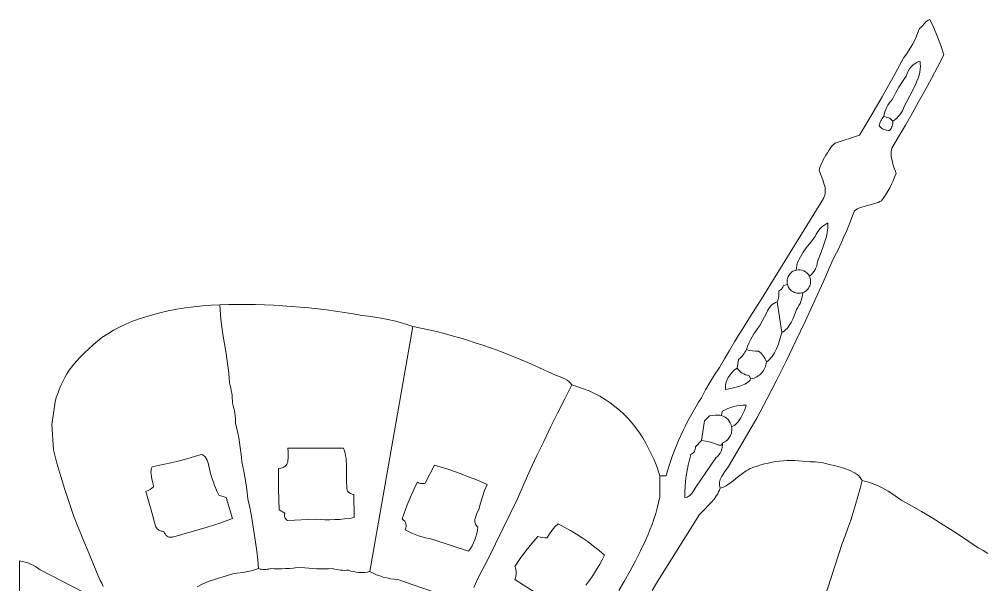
# Model space of a CAD drawing. Header units: inches. Extents: x 37.2 to 70.6, y 17.4 to 61.6.
# Drawn here: x 37.4 to 57.75, y 49.75 to 61.65 of the extents above; entities that cross this region are included whole.
import ezdxf

# ---------------------------------------------------------------- set-up
doc = ezdxf.new("R2010")
doc.units = ezdxf.units.IN
doc.header["$MEASUREMENT"] = 0
doc.layers.add('10_CLOSED_AREAS', color=7, linetype='CONTINUOUS', lineweight=18)
doc.layers.add('20_EXACT_CIRCLES', color=7, linetype='CONTINUOUS', lineweight=18)

msp = doc.modelspace()

# ---------------------------------------------------------------- linework, layer by layer
at = {"layer": '10_CLOSED_AREAS'}
for points in [[(50.71, 49.625), (50.819, 49.818), (51.703, 51.224), (51.826, 51.347), (51.891, 51.412), (51.954, 51.48), (52.013, 51.551), (52.04, 51.587), (52.065, 51.623), (52.088, 51.661), (52.108, 51.699), (52.125, 51.737), (52.139, 51.776), (52.131, 51.809), (52.127, 51.842), (52.126, 51.873), (52.129, 51.904), (52.135, 51.934), (52.143, 51.963), (52.155, 51.991), (52.168, 52.019), (52.2, 52.074), (52.237, 52.127), (52.318, 52.234), (52.91, 53.252), (53.122, 53.655), (53.33, 54.06), (53.533, 54.467), (53.732, 54.877), (53.927, 55.288), (54.118, 55.702), (54.304, 56.117), (54.486, 56.535), (54.554, 56.666), (54.619, 56.798), (54.683, 56.932), (54.744, 57.067), (54.802, 57.202), (54.858, 57.339), (54.912, 57.477), (54.964, 57.615), (54.994, 57.637), (55.027, 57.656), (55.06, 57.672), (55.095, 57.687), (55.166, 57.71), (55.24, 57.73), (55.315, 57.749), (55.39, 57.769), (55.463, 57.794), (55.498, 57.809), (55.532, 57.826), (55.58, 57.893), (55.624, 57.961), (55.667, 58.031), (55.706, 58.103), (55.743, 58.175), (55.778, 58.25), (55.81, 58.325), (55.839, 58.401), (55.818, 58.468), (55.796, 58.534), (55.774, 58.6), (55.755, 58.666), (55.741, 58.732), (55.736, 58.765), (55.734, 58.799), (55.734, 58.832), (55.737, 58.865), (55.742, 58.899), (55.751, 58.933), (55.895, 59.175), (56.037, 59.418), (56.176, 59.663), (56.314, 59.909), (56.45, 60.155), (56.585, 60.403), (56.717, 60.652), (56.847, 60.902), (56.783, 61.092), (56.713, 61.28), (56.636, 61.464), (56.551, 61.646), (56.516, 61.629), (56.485, 61.608), (56.459, 61.584), (56.435, 61.559), (56.387, 61.504), (56.36, 61.477), (56.33, 61.451), (56.301, 61.369), (56.268, 61.289), (56.232, 61.21), (56.193, 61.133), (56.15, 61.057), (56.105, 60.983), (56.057, 60.911), (56.005, 60.841), (55.779, 60.428), (55.548, 60.017), (55.311, 59.61), (55.069, 59.205), (54.558, 59.041), (54.519, 59.008), (54.484, 58.97), (54.454, 58.929), (54.429, 58.884), (54.396, 58.837), (54.365, 58.788), (54.336, 58.738), (54.309, 58.687), (54.284, 58.635), (54.26, 58.582), (54.239, 58.529), (54.22, 58.474), (54.249, 58.398), (54.279, 58.322), (54.307, 58.247), (54.33, 58.172), (54.339, 58.134), (54.346, 58.097), (54.349, 58.059), (54.35, 58.022), (54.346, 57.985), (54.339, 57.947), (54.327, 57.91), (54.311, 57.872), (53.006, 55.748), (52.89, 55.573), (52.775, 55.396), (52.663, 55.219), (52.552, 55.041), (52.442, 54.861), (52.335, 54.68), (52.229, 54.499), (52.125, 54.316), (52.022, 54.163), (51.924, 54.006), (51.832, 53.846), (51.745, 53.683), (51.685, 53.587), (51.626, 53.49), (51.569, 53.392), (51.513, 53.293), (51.46, 53.193), (51.409, 53.092), (51.359, 52.99), (51.312, 52.887), (51.266, 52.784), (51.222, 52.679), (51.181, 52.574), (51.141, 52.468), (51.103, 52.361), (51.068, 52.253), (51.034, 52.145), (51.003, 52.036), (50.873, 52.036), (50.871, 51.596), (50.846, 51.477), (50.816, 51.359), (50.784, 51.243), (50.748, 51.127), (50.708, 51.013), (50.664, 50.9), (50.617, 50.788), (50.567, 50.678), (50.464, 50.463), (50.357, 50.25), (50.246, 50.039), (50.13, 49.83), (50.01, 49.624)], [(41.14, 49.705), (41.255, 49.764), (41.373, 49.818), (41.908, 49.986), (41.975, 49.991), (42.041, 49.998), (42.107, 50.007), (42.173, 50.019), (42.238, 50.033), (42.303, 50.049), (42.367, 50.067), (42.431, 50.088), (42.412, 50.272), (42.391, 50.456), (42.367, 50.64), (42.34, 50.823), (42.311, 51.006), (42.279, 51.188), (42.244, 51.37), (42.207, 51.552), (42.186, 51.748), (42.157, 51.944), (42.121, 52.138), (42.077, 52.331), (42.069, 52.433), (42.058, 52.534), (42.045, 52.636), (42.03, 52.737), (42.013, 52.837), (41.993, 52.938), (41.972, 53.037), (41.948, 53.137), (41.947, 53.191), (41.943, 53.245), (41.938, 53.299), (41.931, 53.353), (41.922, 53.407), (41.911, 53.46), (41.897, 53.512), (41.882, 53.565), (41.881, 53.619), (41.878, 53.673), (41.872, 53.727), (41.865, 53.781), (41.856, 53.835), (41.845, 53.888), (41.832, 53.94), (41.817, 53.993), (41.812, 54.096), (41.804, 54.2), (41.793, 54.302), (41.78, 54.405), (41.748, 54.61), (41.713, 54.814), (41.678, 55.019), (41.648, 55.225), (41.636, 55.328), (41.627, 55.431), (41.621, 55.535), (41.619, 55.64), (41.436, 55.631), (41.254, 55.618), (41.072, 55.598), (40.891, 55.574), (40.71, 55.544), (40.531, 55.508), (40.352, 55.467), (40.175, 55.421), (40.037, 55.381), (39.901, 55.336), (39.768, 55.285), (39.636, 55.229), (39.507, 55.168), (39.381, 55.101), (39.258, 55.028), (39.137, 54.951), (39.041, 54.875), (38.948, 54.797), (38.857, 54.715), (38.769, 54.63), (38.684, 54.543), (38.602, 54.452), (38.523, 54.359), (38.447, 54.263), (38.399, 54.186), (38.354, 54.106), (38.312, 54.025), (38.273, 53.942), (38.238, 53.858), (38.205, 53.773), (38.176, 53.686), (38.15, 53.599), (38.082, 53.121), (38.117, 52.587), (38.189, 52.306), (38.268, 52.028), (38.353, 51.752), (38.444, 51.477), (38.541, 51.204), (38.644, 50.934), (38.752, 50.666), (38.867, 50.4), (39.068, 49.899), (39.102, 49.839), (39.133, 49.777), (39.16, 49.713)], [(46.96, 49.688), (47.015, 49.812), (47.072, 49.935), (47.132, 50.056), (47.195, 50.176), (47.26, 50.295), (47.874, 51.557), (48.009, 51.86), (48.146, 52.163), (48.286, 52.464), (48.428, 52.764), (48.573, 53.062), (48.72, 53.36), (48.87, 53.656), (49.022, 53.951), (49.009, 53.971), (48.994, 53.99), (48.96, 54.024), (48.919, 54.053), (48.875, 54.079), (48.827, 54.102), (48.778, 54.122), (48.679, 54.155), (48.252, 54.352), (48.097, 54.421), (47.941, 54.488), (47.785, 54.552), (47.627, 54.614), (47.469, 54.674), (47.309, 54.732), (47.149, 54.788), (46.989, 54.841), (46.827, 54.892), (46.665, 54.941), (46.502, 54.987), (46.338, 55.031), (46.174, 55.073), (46.009, 55.113), (45.844, 55.15), (45.678, 55.185), (44.769, 50.023), (44.838, 49.989), (44.909, 49.958), (44.981, 49.931), (45.054, 49.909), (45.129, 49.89), (45.204, 49.874), (45.28, 49.863), (45.357, 49.856), (46.208, 49.561)], [(50.01, 49.624), (50.13, 49.83), (50.246, 50.039), (50.357, 50.25), (50.464, 50.463), (50.567, 50.678), (50.617, 50.788), (50.664, 50.9), (50.708, 51.013), (50.748, 51.127), (50.784, 51.243), (50.816, 51.359), (50.846, 51.477), (50.871, 51.596), (50.873, 52.036), (50.843, 52.125), (50.812, 52.214), (50.778, 52.302), (50.742, 52.389), (50.704, 52.475), (50.664, 52.559), (50.621, 52.643), (50.576, 52.726), (50.512, 52.838), (50.443, 52.946), (50.369, 53.049), (50.29, 53.149), (50.205, 53.244), (50.117, 53.334), (50.024, 53.42), (49.927, 53.5), (49.825, 53.576), (49.72, 53.646), (49.612, 53.712), (49.5, 53.771), (49.385, 53.825), (49.267, 53.873), (49.146, 53.915), (49.022, 53.951), (48.87, 53.656), (48.72, 53.36), (48.573, 53.062), (48.428, 52.764), (48.286, 52.464), (48.146, 52.163), (48.009, 51.86), (47.874, 51.557), (47.26, 50.295), (47.195, 50.176), (47.132, 50.056), (47.072, 49.935), (47.015, 49.812), (46.96, 49.688)], [(53.405, 46.581), (54.709, 50.612), (54.77, 50.775), (54.829, 50.938), (54.886, 51.103), (54.939, 51.268), (54.99, 51.435), (55.038, 51.602), (55.083, 51.77), (55.126, 51.938), (55.109, 51.972), (55.085, 52.005), (55.055, 52.036), (55.02, 52.065), (54.98, 52.092), (54.936, 52.117), (54.889, 52.141), (54.84, 52.163), (54.79, 52.182), (54.739, 52.201), (54.639, 52.231), (54.545, 52.254), (54.466, 52.27), (54.413, 52.286), (54.359, 52.3), (54.305, 52.311), (54.251, 52.32), (54.196, 52.326), (54.141, 52.33), (54.086, 52.331), (54.03, 52.33), (53.95, 52.342), (53.87, 52.351), (53.79, 52.357), (53.71, 52.361), (53.63, 52.361), (53.55, 52.359), (53.47, 52.354), (53.39, 52.347), (53.311, 52.337), (53.232, 52.324), (53.153, 52.308), (53.075, 52.29), (52.998, 52.269), (52.921, 52.245), (52.845, 52.219), (52.769, 52.19), (52.728, 52.167), (52.688, 52.143), (52.609, 52.088), (52.533, 52.029), (52.458, 51.968), (52.382, 51.909), (52.305, 51.855), (52.265, 51.831), (52.224, 51.81), (52.182, 51.791), (52.139, 51.776), (52.125, 51.737), (52.108, 51.699), (52.088, 51.661), (52.065, 51.623), (52.04, 51.587), (52.013, 51.551), (51.954, 51.48), (51.891, 51.412), (51.826, 51.347), (51.703, 51.224), (50.819, 49.818), (50.71, 49.625)], [(57.773, 50.404), (57.673, 50.467), (57.569, 50.522), (57.374, 50.657), (57.177, 50.788), (56.979, 50.917), (56.778, 51.043), (56.576, 51.167), (56.372, 51.288), (56.167, 51.406), (55.96, 51.521), (55.872, 51.585), (55.774, 51.651), (55.671, 51.716), (55.563, 51.777), (55.452, 51.832), (55.397, 51.857), (55.341, 51.879), (55.286, 51.899), (55.232, 51.915), (55.178, 51.929), (55.126, 51.938), (55.083, 51.77), (55.038, 51.602), (54.99, 51.435), (54.939, 51.268), (54.886, 51.103), (54.829, 50.938), (54.77, 50.775), (54.709, 50.612), (53.405, 46.581)], [(48.499, 49.422), (47.821, 49.86), (47.833, 49.894), (47.841, 49.927), (47.846, 49.962), (47.848, 49.997), (47.846, 50.031), (47.841, 50.066), (47.833, 50.1), (47.821, 50.133), (47.933, 50.297), (48.052, 50.457), (48.177, 50.612), (48.308, 50.763), (48.355, 50.747), (48.403, 50.738), (48.453, 50.734), (48.503, 50.737), (48.551, 50.816), (48.605, 50.892), (48.665, 50.963), (48.73, 51.029), (48.862, 50.962), (48.991, 50.891), (49.118, 50.814), (49.241, 50.734), (49.362, 50.648), (49.479, 50.559), (49.593, 50.465), (49.704, 50.367), (49.657, 50.272), (49.607, 50.178), (49.555, 50.086), (49.499, 49.995), (49.441, 49.907), (49.38, 49.82), (49.316, 49.735)], [(38.747, 49.593), (37.838, 50.062), (37.79, 50.097), (37.739, 50.129), (37.686, 50.158), (37.632, 50.183), (37.576, 50.205), (37.52, 50.224), (37.461, 50.239), (37.402, 50.25), (37.399, 48.382)], [(46.208, 49.561), (45.357, 49.856), (45.28, 49.863), (45.204, 49.874), (45.129, 49.89), (45.054, 49.909), (44.981, 49.931), (44.909, 49.958), (44.838, 49.989), (44.769, 50.023), (44.712, 50.012), (44.656, 50.006), (44.599, 50.004), (44.542, 50.006), (44.486, 50.012), (44.43, 50.022), (44.374, 50.036), (44.32, 50.054), (44.278, 50.051), (44.236, 50.05), (44.195, 50.051), (44.153, 50.054), (44.111, 50.059), (44.07, 50.067), (44.029, 50.076), (43.989, 50.087), (43.905, 50.082), (43.821, 50.079), (43.738, 50.079), (43.654, 50.082), (43.57, 50.087), (43.487, 50.096), (43.403, 50.106), (43.321, 50.12), (43.241, 50.108), (43.161, 50.098), (43.081, 50.091), (43, 50.086), (42.92, 50.083), (42.839, 50.082), (42.758, 50.084), (42.678, 50.088), (42.648, 50.078), (42.617, 50.072), (42.586, 50.068), (42.554, 50.066), (42.523, 50.068), (42.492, 50.072), (42.461, 50.078), (42.431, 50.088), (42.367, 50.067), (42.303, 50.049), (42.238, 50.033), (42.173, 50.019), (42.107, 50.007), (42.041, 49.998), (41.975, 49.991), (41.908, 49.986), (41.373, 49.818), (41.255, 49.764), (41.14, 49.705)]]:
    msp.add_lwpolyline(points, dxfattribs=at)
for points in [[(55.58, 59.601), (55.591, 59.651), (55.605, 59.701), (55.623, 59.75), (55.644, 59.797), (55.669, 59.842), (55.697, 59.885), (55.728, 59.926), (55.762, 59.965), (55.827, 60.092), (55.897, 60.216), (55.974, 60.336), (56.055, 60.453), (56.072, 60.506), (56.095, 60.556), (56.124, 60.602), (56.158, 60.645), (56.196, 60.684), (56.239, 60.717), (56.286, 60.746), (56.337, 60.769), (56.344, 60.742), (56.348, 60.713), (56.351, 60.655), (56.348, 60.595), (56.338, 60.533), (56.323, 60.471), (56.304, 60.408), (56.28, 60.344), (56.253, 60.28), (56.224, 60.217), (56.193, 60.155), (56.128, 60.033), (56.066, 59.919), (56.011, 59.814), (55.994, 59.767), (55.973, 59.722), (55.948, 59.679), (55.92, 59.638), (55.888, 59.6), (55.854, 59.565), (55.816, 59.532), (55.775, 59.503), (55.774, 59.477), (55.77, 59.45), (55.764, 59.425), (55.756, 59.4), (55.746, 59.375), (55.734, 59.352), (55.72, 59.33), (55.704, 59.308), (55.673, 59.308), (55.641, 59.311), (55.611, 59.319), (55.582, 59.329), (55.554, 59.344), (55.528, 59.361), (55.504, 59.382), (55.483, 59.406), (55.489, 59.433), (55.497, 59.459), (55.506, 59.485), (55.518, 59.51), (55.531, 59.534), (55.546, 59.558), (55.562, 59.58)], [(55.762, 59.965), (55.728, 59.926), (55.697, 59.885), (55.669, 59.842), (55.644, 59.797), (55.623, 59.75), (55.605, 59.701), (55.591, 59.651), (55.58, 59.601), (55.707, 59.568), (55.775, 59.503), (55.816, 59.532), (55.854, 59.565), (55.888, 59.6), (55.92, 59.638), (55.948, 59.679), (55.973, 59.722), (55.994, 59.767), (56.011, 59.814), (56.066, 59.919), (56.128, 60.033), (56.193, 60.155), (56.224, 60.217), (56.253, 60.28), (56.28, 60.344), (56.304, 60.408), (56.323, 60.471), (56.338, 60.533), (56.348, 60.595), (56.351, 60.655), (56.348, 60.713), (56.344, 60.742), (56.337, 60.769), (56.286, 60.746), (56.239, 60.717), (56.196, 60.684), (56.158, 60.645), (56.124, 60.602), (56.095, 60.556), (56.072, 60.506), (56.055, 60.453), (55.974, 60.336), (55.897, 60.216), (55.827, 60.092)], [(55.58, 59.601), (55.562, 59.58), (55.546, 59.558), (55.531, 59.534), (55.518, 59.51), (55.506, 59.485), (55.497, 59.459), (55.489, 59.433), (55.483, 59.406), (55.504, 59.382), (55.528, 59.361), (55.554, 59.344), (55.582, 59.329), (55.611, 59.319), (55.641, 59.311), (55.673, 59.308), (55.704, 59.308), (55.72, 59.33), (55.734, 59.352), (55.746, 59.375), (55.756, 59.4), (55.764, 59.425), (55.77, 59.45), (55.774, 59.477), (55.775, 59.503), (55.707, 59.568)], [(54.017, 56.238), (54.028, 56.214), (54.035, 56.189), (54.04, 56.164), (54.043, 56.138), (54.042, 56.113), (54.039, 56.087), (54.034, 56.062), (54.025, 56.037), (54.014, 56.013), (54.001, 55.991), (53.986, 55.97), (53.968, 55.951), (53.949, 55.934), (53.928, 55.919), (53.905, 55.907), (53.881, 55.896), (53.875, 55.848), (53.866, 55.801), (53.854, 55.755), (53.839, 55.709), (53.82, 55.665), (53.798, 55.622), (53.773, 55.581), (53.746, 55.541), (53.724, 55.475), (53.699, 55.405), (53.668, 55.334), (53.633, 55.265), (53.593, 55.2), (53.571, 55.17), (53.547, 55.142), (53.522, 55.116), (53.496, 55.093), (53.467, 55.072), (53.438, 55.055), (53.388, 54.888), (53.359, 54.799), (53.324, 54.712), (53.305, 54.669), (53.284, 54.628), (53.261, 54.589), (53.236, 54.552), (53.209, 54.519), (53.179, 54.488), (53.147, 54.461), (53.113, 54.438), (53.109, 54.405), (53.103, 54.372), (53.094, 54.341), (53.082, 54.311), (53.068, 54.282), (53.052, 54.254), (53.033, 54.228), (53.013, 54.203), (52.99, 54.18), (52.966, 54.159), (52.94, 54.141), (52.912, 54.124), (52.883, 54.109), (52.853, 54.097), (52.821, 54.088), (52.788, 54.081), (52.77, 54.055), (52.748, 54.031), (52.722, 54.009), (52.692, 53.989), (52.66, 53.971), (52.626, 53.955), (52.552, 53.927), (52.474, 53.904), (52.396, 53.885), (52.256, 53.854), (52.251, 53.886), (52.25, 53.918), (52.253, 53.95), (52.259, 53.983), (52.268, 54.014), (52.28, 54.046), (52.295, 54.077), (52.312, 54.107), (52.331, 54.137), (52.351, 54.165), (52.396, 54.219), (52.445, 54.267), (52.496, 54.308), (52.528, 54.488), (52.554, 54.51), (52.579, 54.533), (52.602, 54.557), (52.623, 54.583), (52.643, 54.61), (52.661, 54.638), (52.677, 54.668), (52.691, 54.698), (52.717, 54.766), (52.746, 54.832), (52.778, 54.898), (52.813, 54.961), (52.85, 55.024), (52.889, 55.085), (52.931, 55.144), (52.975, 55.202), (53.124, 55.473), (53.138, 55.512), (53.157, 55.549), (53.179, 55.583), (53.205, 55.615), (53.234, 55.643), (53.267, 55.667), (53.302, 55.688), (53.34, 55.704), (53.351, 55.731), (53.361, 55.759), (53.368, 55.787), (53.373, 55.816), (53.376, 55.845), (53.377, 55.874), (53.376, 55.903), (53.373, 55.932), (53.391, 55.94), (53.407, 55.95), (53.422, 55.962), (53.435, 55.976), (53.447, 55.991), (53.456, 56.007), (53.464, 56.025), (53.47, 56.043), (53.556, 56.067), (53.551, 56.091), (53.548, 56.116), (53.548, 56.141), (53.551, 56.165), (53.555, 56.189), (53.563, 56.213), (53.572, 56.236), (53.584, 56.258), (53.598, 56.278), (53.614, 56.297), (53.632, 56.314), (53.651, 56.33), (53.672, 56.343), (53.694, 56.354), (53.717, 56.363), (53.741, 56.37), (53.743, 56.415), (53.75, 56.461), (53.763, 56.507), (53.781, 56.554), (53.802, 56.602), (53.827, 56.649), (53.855, 56.697), (53.885, 56.744), (53.95, 56.836), (54.017, 56.923), (54.14, 57.077), (54.161, 57.123), (54.185, 57.166), (54.213, 57.206), (54.245, 57.244), (54.28, 57.278), (54.318, 57.309), (54.36, 57.337), (54.403, 57.36), (54.406, 57.311), (54.404, 57.26), (54.4, 57.209), (54.392, 57.158), (54.382, 57.106), (54.369, 57.054), (54.338, 56.949), (54.302, 56.846), (54.263, 56.745), (54.188, 56.552), (54.182, 56.506), (54.172, 56.461), (54.156, 56.418), (54.137, 56.376), (54.113, 56.337), (54.085, 56.301), (54.053, 56.268)], [(53.741, 56.37), (53.783, 56.376), (53.824, 56.374), (53.864, 56.366), (53.902, 56.352), (53.937, 56.332), (53.968, 56.306), (53.996, 56.274), (54.017, 56.238), (54.053, 56.268), (54.085, 56.301), (54.113, 56.337), (54.137, 56.376), (54.156, 56.418), (54.172, 56.461), (54.182, 56.506), (54.188, 56.552), (54.263, 56.745), (54.302, 56.846), (54.338, 56.949), (54.369, 57.054), (54.382, 57.106), (54.392, 57.158), (54.4, 57.209), (54.404, 57.26), (54.406, 57.311), (54.403, 57.36), (54.36, 57.337), (54.318, 57.309), (54.28, 57.278), (54.245, 57.244), (54.213, 57.206), (54.185, 57.166), (54.161, 57.123), (54.14, 57.077), (54.017, 56.923), (53.95, 56.836), (53.885, 56.744), (53.855, 56.697), (53.827, 56.649), (53.802, 56.602), (53.781, 56.554), (53.763, 56.507), (53.75, 56.461), (53.743, 56.415)], [(53.746, 55.541), (53.773, 55.581), (53.798, 55.622), (53.82, 55.665), (53.839, 55.709), (53.854, 55.755), (53.866, 55.801), (53.875, 55.848), (53.881, 55.896), (53.856, 55.889), (53.831, 55.884), (53.805, 55.881), (53.779, 55.882), (53.754, 55.885), (53.729, 55.89), (53.704, 55.898), (53.681, 55.909), (53.658, 55.923), (53.637, 55.938), (53.618, 55.956), (53.601, 55.975), (53.586, 55.996), (53.574, 56.018), (53.564, 56.042), (53.556, 56.067), (53.47, 56.043), (53.464, 56.025), (53.456, 56.007), (53.447, 55.991), (53.435, 55.976), (53.422, 55.962), (53.407, 55.95), (53.391, 55.94), (53.373, 55.932), (53.376, 55.903), (53.377, 55.874), (53.376, 55.845), (53.373, 55.816), (53.368, 55.787), (53.361, 55.759), (53.351, 55.731), (53.34, 55.704), (53.438, 55.055), (53.467, 55.072), (53.496, 55.093), (53.522, 55.116), (53.547, 55.142), (53.571, 55.17), (53.593, 55.2), (53.633, 55.265), (53.668, 55.334), (53.699, 55.405), (53.724, 55.475)], [(41.619, 55.64), (41.621, 55.535), (41.627, 55.431), (41.636, 55.328), (41.648, 55.225), (41.678, 55.019), (41.713, 54.814), (41.748, 54.61), (41.78, 54.405), (41.793, 54.302), (41.804, 54.2), (41.812, 54.096), (41.817, 53.993), (41.832, 53.94), (41.845, 53.888), (41.856, 53.835), (41.865, 53.781), (41.872, 53.727), (41.878, 53.673), (41.881, 53.619), (41.882, 53.565), (41.897, 53.512), (41.911, 53.46), (41.922, 53.407), (41.931, 53.353), (41.938, 53.299), (41.943, 53.245), (41.947, 53.191), (41.948, 53.137), (41.972, 53.037), (41.993, 52.938), (42.013, 52.837), (42.03, 52.737), (42.045, 52.636), (42.058, 52.534), (42.069, 52.433), (42.077, 52.331), (42.121, 52.138), (42.157, 51.944), (42.186, 51.748), (42.207, 51.552), (42.244, 51.37), (42.279, 51.188), (42.311, 51.006), (42.34, 50.823), (42.367, 50.64), (42.391, 50.456), (42.412, 50.272), (42.431, 50.088), (42.461, 50.078), (42.492, 50.072), (42.523, 50.068), (42.554, 50.066), (42.586, 50.068), (42.617, 50.072), (42.648, 50.078), (42.678, 50.088), (42.758, 50.084), (42.839, 50.082), (42.92, 50.083), (43, 50.086), (43.081, 50.091), (43.161, 50.098), (43.241, 50.108), (43.321, 50.12), (43.403, 50.106), (43.487, 50.096), (43.57, 50.087), (43.654, 50.082), (43.738, 50.079), (43.821, 50.079), (43.905, 50.082), (43.989, 50.087), (44.029, 50.076), (44.07, 50.067), (44.111, 50.059), (44.153, 50.054), (44.195, 50.051), (44.236, 50.05), (44.278, 50.051), (44.32, 50.054), (44.374, 50.036), (44.43, 50.022), (44.486, 50.012), (44.542, 50.006), (44.599, 50.004), (44.656, 50.006), (44.712, 50.012), (44.769, 50.023), (45.678, 55.185), (45.547, 55.227), (45.415, 55.265), (45.282, 55.3), (45.148, 55.331), (45.013, 55.358), (44.877, 55.381), (44.741, 55.4), (44.605, 55.416), (44.42, 55.448), (44.235, 55.478), (44.049, 55.505), (43.863, 55.53), (43.677, 55.552), (43.491, 55.572), (43.305, 55.59), (43.118, 55.605), (42.931, 55.618), (42.744, 55.628), (42.557, 55.636), (42.369, 55.642), (42.182, 55.645), (41.994, 55.646), (41.807, 55.644)], [(52.975, 55.202), (52.931, 55.144), (52.889, 55.085), (52.85, 55.024), (52.813, 54.961), (52.778, 54.898), (52.746, 54.832), (52.717, 54.766), (52.691, 54.698), (52.753, 54.679), (52.817, 54.668), (52.882, 54.663), (52.947, 54.665), (52.975, 54.643), (53.001, 54.618), (53.025, 54.592), (53.047, 54.564), (53.067, 54.535), (53.084, 54.504), (53.1, 54.472), (53.113, 54.438), (53.147, 54.461), (53.179, 54.488), (53.209, 54.519), (53.236, 54.552), (53.261, 54.589), (53.284, 54.628), (53.305, 54.669), (53.324, 54.712), (53.359, 54.799), (53.388, 54.888), (53.438, 55.055), (53.34, 55.704), (53.302, 55.688), (53.267, 55.667), (53.234, 55.643), (53.205, 55.615), (53.179, 55.583), (53.157, 55.549), (53.138, 55.512), (53.124, 55.473)], [(52.528, 54.488), (52.496, 54.308), (52.519, 54.277), (52.546, 54.249), (52.574, 54.223), (52.606, 54.201), (52.639, 54.182), (52.674, 54.166), (52.711, 54.154), (52.749, 54.146), (52.788, 54.081), (52.821, 54.088), (52.853, 54.097), (52.883, 54.109), (52.912, 54.124), (52.94, 54.141), (52.966, 54.159), (52.99, 54.18), (53.013, 54.203), (53.033, 54.228), (53.052, 54.254), (53.068, 54.282), (53.082, 54.311), (53.094, 54.341), (53.103, 54.372), (53.109, 54.405), (53.113, 54.438), (53.1, 54.472), (53.084, 54.504), (53.067, 54.535), (53.047, 54.564), (53.025, 54.592), (53.001, 54.618), (52.975, 54.643), (52.947, 54.665), (52.882, 54.663), (52.817, 54.668), (52.753, 54.679), (52.691, 54.698), (52.677, 54.668), (52.661, 54.638), (52.643, 54.61), (52.623, 54.583), (52.602, 54.557), (52.579, 54.533), (52.554, 54.51)], [(52.496, 54.308), (52.445, 54.267), (52.396, 54.219), (52.351, 54.165), (52.331, 54.137), (52.312, 54.107), (52.295, 54.077), (52.28, 54.046), (52.268, 54.014), (52.259, 53.983), (52.253, 53.95), (52.25, 53.918), (52.251, 53.886), (52.256, 53.854), (52.396, 53.885), (52.474, 53.904), (52.552, 53.927), (52.626, 53.955), (52.66, 53.971), (52.692, 53.989), (52.722, 54.009), (52.748, 54.031), (52.77, 54.055), (52.788, 54.081), (52.749, 54.146), (52.711, 54.154), (52.674, 54.166), (52.639, 54.182), (52.606, 54.201), (52.574, 54.223), (52.546, 54.249), (52.519, 54.277)], [(52.382, 53.071), (52.385, 53.044), (52.387, 53.017), (52.386, 52.99), (52.382, 52.964), (52.377, 52.938), (52.369, 52.913), (52.359, 52.889), (52.347, 52.865), (52.333, 52.843), (52.317, 52.822), (52.299, 52.803), (52.28, 52.785), (52.259, 52.769), (52.237, 52.754), (52.213, 52.741), (52.187, 52.731), (52.188, 52.686), (52.183, 52.641), (52.173, 52.598), (52.159, 52.556), (52.139, 52.517), (52.114, 52.48), (52.085, 52.446), (52.052, 52.415), (51.625, 51.798), (51.578, 51.722), (51.558, 51.688), (51.536, 51.658), (51.511, 51.632), (51.481, 51.611), (51.464, 51.601), (51.445, 51.593), (51.399, 51.581), (51.399, 51.696), (51.404, 51.811), (51.413, 51.925), (51.427, 52.039), (51.444, 52.152), (51.466, 52.265), (51.492, 52.377), (51.522, 52.488), (51.545, 52.5), (51.566, 52.515), (51.583, 52.533), (51.598, 52.553), (51.609, 52.576), (51.617, 52.6), (51.62, 52.625), (51.619, 52.651), (51.749, 52.782), (51.814, 53.193), (51.917, 53.302), (51.983, 53.308), (52.042, 53.315), (52.071, 53.317), (52.101, 53.317), (52.132, 53.315), (52.164, 53.308), (52.186, 53.399), (52.245, 53.429), (52.305, 53.455), (52.367, 53.477), (52.429, 53.495), (52.493, 53.509), (52.558, 53.52), (52.623, 53.527), (52.689, 53.529), (52.67, 53.469), (52.644, 53.402), (52.612, 53.331), (52.575, 53.261), (52.554, 53.228), (52.532, 53.196), (52.51, 53.167), (52.486, 53.14), (52.461, 53.117), (52.435, 53.097), (52.409, 53.082)], [(52.164, 53.308), (52.205, 53.294), (52.242, 53.274), (52.277, 53.25), (52.307, 53.221), (52.333, 53.188), (52.354, 53.152), (52.371, 53.113), (52.382, 53.071), (52.409, 53.082), (52.435, 53.097), (52.461, 53.117), (52.486, 53.14), (52.51, 53.167), (52.532, 53.196), (52.554, 53.228), (52.575, 53.261), (52.612, 53.331), (52.644, 53.402), (52.67, 53.469), (52.689, 53.529), (52.623, 53.527), (52.558, 53.52), (52.493, 53.509), (52.429, 53.495), (52.367, 53.477), (52.305, 53.455), (52.245, 53.429), (52.186, 53.399)], [(52.187, 52.731), (52.213, 52.741), (52.237, 52.754), (52.259, 52.769), (52.28, 52.785), (52.299, 52.803), (52.317, 52.822), (52.333, 52.843), (52.347, 52.865), (52.359, 52.889), (52.369, 52.913), (52.377, 52.938), (52.382, 52.964), (52.386, 52.99), (52.387, 53.017), (52.385, 53.044), (52.382, 53.071), (52.371, 53.113), (52.354, 53.152), (52.333, 53.188), (52.307, 53.221), (52.277, 53.25), (52.242, 53.274), (52.205, 53.294), (52.164, 53.308), (52.132, 53.315), (52.101, 53.317), (52.071, 53.317), (52.042, 53.315), (51.983, 53.308), (51.917, 53.302), (51.814, 53.193), (51.749, 52.782), (51.842, 52.767), (51.934, 52.746), (52.024, 52.719), (52.112, 52.685), (52.166, 52.685)], [(51.749, 52.782), (51.619, 52.651), (51.62, 52.625), (51.617, 52.6), (51.609, 52.576), (51.598, 52.553), (51.583, 52.533), (51.566, 52.515), (51.545, 52.5), (51.522, 52.488), (51.492, 52.377), (51.466, 52.265), (51.444, 52.152), (51.427, 52.039), (51.413, 51.925), (51.404, 51.811), (51.399, 51.696), (51.399, 51.581), (51.445, 51.593), (51.464, 51.601), (51.481, 51.611), (51.511, 51.632), (51.536, 51.658), (51.558, 51.688), (51.578, 51.722), (51.625, 51.798), (52.052, 52.415), (52.085, 52.446), (52.114, 52.48), (52.139, 52.517), (52.159, 52.556), (52.173, 52.598), (52.183, 52.641), (52.188, 52.686), (52.187, 52.731), (52.166, 52.685), (52.112, 52.685), (52.024, 52.719), (51.934, 52.746), (51.842, 52.767)], [(42.853, 52.191), (42.896, 52.198), (42.933, 52.209), (42.963, 52.223), (42.988, 52.241), (43.008, 52.261), (43.024, 52.285), (43.036, 52.311), (43.044, 52.339), (43.049, 52.37), (43.052, 52.402), (43.053, 52.471), (43.05, 52.545), (43.048, 52.62), (44.217, 52.62), (44.236, 52.567), (44.251, 52.513), (44.262, 52.458), (44.27, 52.402), (44.275, 52.345), (44.278, 52.288), (44.28, 52.172), (44.279, 52.056), (44.279, 51.94), (44.28, 51.882), (44.284, 51.826), (44.29, 51.77), (44.298, 51.714), (44.328, 51.688), (44.362, 51.668), (44.399, 51.653), (44.438, 51.646), (44.444, 51.159), (44.342, 51.144), (44.239, 51.132), (44.136, 51.123), (44.033, 51.118), (43.929, 51.115), (43.826, 51.116), (43.723, 51.12), (43.619, 51.127), (43.036, 51.102), (43.018, 51.115), (43.003, 51.132), (42.991, 51.15), (42.982, 51.17), (42.977, 51.191), (42.975, 51.213), (42.977, 51.235), (42.983, 51.256), (42.866, 51.321), (42.854, 51.539), (42.848, 51.756), (42.847, 51.974)], [(40.191, 52.23), (40.322, 52.256), (40.453, 52.283), (40.584, 52.313), (40.714, 52.344), (40.844, 52.378), (40.973, 52.413), (41.102, 52.451), (41.23, 52.49), (41.253, 52.48), (41.274, 52.468), (41.292, 52.455), (41.307, 52.44), (41.32, 52.424), (41.331, 52.407), (41.349, 52.37), (41.362, 52.328), (41.374, 52.284), (41.385, 52.238), (41.398, 52.191), (41.415, 52.119), (41.435, 52.047), (41.456, 51.977), (41.48, 51.907), (41.506, 51.838), (41.533, 51.769), (41.563, 51.702), (41.595, 51.635), (41.749, 51.581), (41.879, 51.14), (41.616, 51.046), (41.35, 50.959), (41.083, 50.878), (40.814, 50.802), (40.696, 50.766), (40.643, 50.752), (40.619, 50.748), (40.595, 50.746), (40.572, 50.746), (40.55, 50.75), (40.529, 50.758), (40.509, 50.77), (40.49, 50.786), (40.471, 50.808), (40.454, 50.834), (40.438, 50.867), (40.407, 50.871), (40.38, 50.877), (40.356, 50.886), (40.335, 50.897), (40.316, 50.911), (40.3, 50.926), (40.285, 50.944), (40.273, 50.963), (40.262, 50.984), (40.253, 51.007), (40.239, 51.056), (40.227, 51.109), (40.217, 51.166), (40.061, 51.711), (40.106, 51.728), (40.148, 51.749), (40.188, 51.777), (40.223, 51.808), (40.213, 51.864), (40.2, 51.917), (40.187, 51.968), (40.175, 52.019), (40.168, 52.069), (40.166, 52.121), (40.169, 52.147), (40.173, 52.174), (40.181, 52.202)], [(45.938, 51.885), (46.132, 52.263), (46.273, 52.221), (46.414, 52.176), (46.553, 52.129), (46.691, 52.08), (46.829, 52.028), (46.966, 51.973), (47.102, 51.917), (47.236, 51.858), (47.184, 51.729), (47.138, 51.597), (47.097, 51.464), (47.062, 51.33), (47.038, 51.283), (47.016, 51.235), (46.998, 51.186), (46.985, 51.138), (46.982, 51.114), (46.981, 51.09), (46.982, 51.067), (46.987, 51.044), (46.995, 51.022), (47.007, 51), (47.022, 50.98), (47.041, 50.959), (47.034, 50.891), (47.021, 50.823), (47.003, 50.756), (46.981, 50.691), (46.954, 50.628), (46.923, 50.567), (46.887, 50.508), (46.847, 50.452), (46.096, 50.702), (46.02, 50.717), (45.945, 50.735), (45.871, 50.755), (45.798, 50.779), (45.726, 50.806), (45.654, 50.835), (45.584, 50.867), (45.516, 50.902), (45.527, 50.942), (45.533, 50.976), (45.535, 51.006), (45.531, 51.032), (45.521, 51.057), (45.504, 51.082), (45.481, 51.108), (45.451, 51.136), (45.484, 51.235), (45.519, 51.333), (45.557, 51.431), (45.596, 51.527), (45.638, 51.623), (45.682, 51.718), (45.727, 51.812), (45.775, 51.904), (45.794, 51.894), (45.813, 51.885), (45.834, 51.879), (45.854, 51.876), (45.875, 51.875), (45.896, 51.876), (45.917, 51.879)]]:
    msp.add_lwpolyline(points, close=True, dxfattribs=at)
at = {"layer": '20_EXACT_CIRCLES'}
msp.add_lwpolyline([(54.025, 56.037), (54.034, 56.062), (54.039, 56.087), (54.042, 56.113), (54.043, 56.138), (54.04, 56.164), (54.035, 56.189), (54.028, 56.214), (54.017, 56.238), (53.996, 56.274), (53.968, 56.306), (53.937, 56.332), (53.902, 56.352), (53.864, 56.366), (53.824, 56.374), (53.783, 56.376), (53.741, 56.37), (53.717, 56.363), (53.694, 56.354), (53.672, 56.343), (53.651, 56.33), (53.632, 56.314), (53.614, 56.297), (53.598, 56.278), (53.584, 56.258), (53.572, 56.236), (53.563, 56.213), (53.555, 56.189), (53.551, 56.165), (53.548, 56.141), (53.548, 56.116), (53.551, 56.091), (53.556, 56.067), (53.564, 56.042), (53.574, 56.018), (53.586, 55.996), (53.601, 55.975), (53.618, 55.956), (53.637, 55.938), (53.658, 55.923), (53.681, 55.909), (53.704, 55.898), (53.729, 55.89), (53.754, 55.885), (53.779, 55.882), (53.805, 55.881), (53.831, 55.884), (53.856, 55.889), (53.881, 55.896), (53.905, 55.907), (53.928, 55.919), (53.949, 55.934), (53.968, 55.951), (53.986, 55.97), (54.001, 55.991), (54.014, 56.013)], close=True, dxfattribs=at)

doc.saveas('drawing.dxf')
